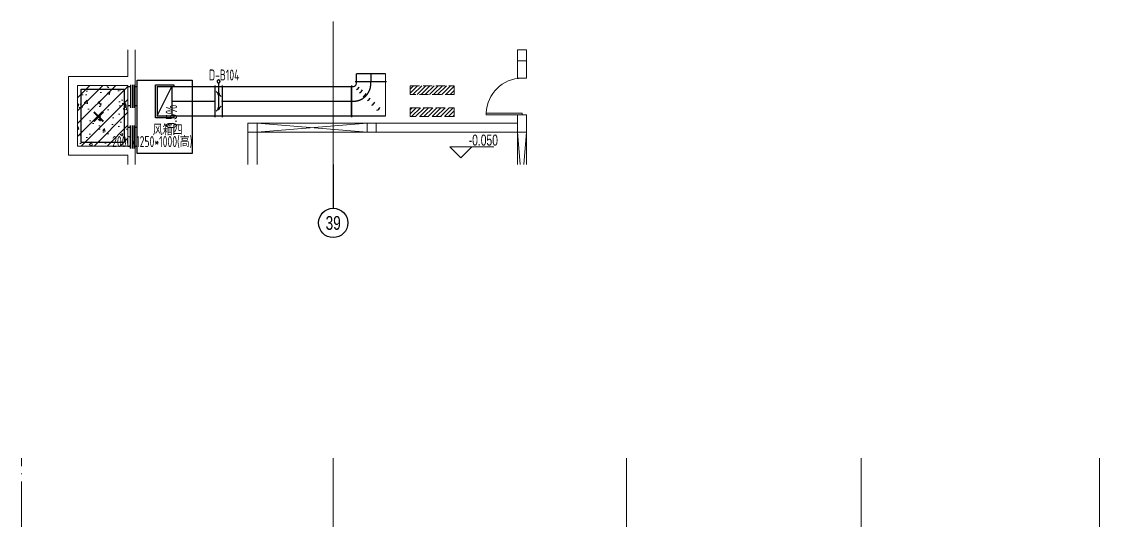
# Model space of a CAD drawing. Extents: x 4 to 13611208, y -605838 to 574722.
# Drawn here: x 13430397 to 13459797, y 207864 to 221470 of the extents above; entities that cross this region are included whole.
import ezdxf
from ezdxf.enums import TextEntityAlignment as Align

# ---------------------------------------------------------------- set-up
doc = ezdxf.new("R2010")
doc.units = 0
doc.header["$LTSCALE"] = 1000
doc.header["$MEASUREMENT"] = 0
for name, pattern in [('CENTER2', [28.575, 19.05, -3.175, 3.175, -3.175]), ('DASH', [0.35, 0.25, -0.1]), ('DOTE', [2.42, 2, -0.2, 0.02, -0.2])]:
    doc.linetypes.add(name, pattern=pattern)
for name, color, linetype in [('AXIS', 3, 'Continuous'), ('AXIS_TEXT', 7, 'Continuous'), ('DUCT-K-P中心线', 5, 'CENTER2'), ('DUCT-K-P标注', 7, 'Continuous'), ('DUCT-K-P法兰', 2, 'Continuous'), ('DUCT-K-P管', 191, 'Continuous'), ('DUCT-K-P管端线', 2, 'Continuous'), ('DUCT-K-P管设备', 7, 'Continuous'), ('DUCT-K-P阀门', 7, 'Continuous')]:
    doc.layers.add(name, color=color, linetype=linetype)
doc.layers.add('建筑底图', color=8, linetype='Continuous', lineweight=13)
doc.styles.add('67', font='gbenor.shx', dxfattribs={"width": 0.7, "bigfont": 'hztxt.shx'})
doc.styles.add('C', font='HZTXT_E', dxfattribs={"width": 0.7, "bigfont": 'HZTXT'})
doc.styles.add('COMPLEX', font='hztxt_e.shx', dxfattribs={"width": 0.6, "bigfont": 'HZTXT.shx'})
pattern_1 = [(45, (793255.256, 29409.05), (-56.12660076, 56.12660076), [])]

# ---------------------------------------------------------------- blocks, each defined once
blk = doc.blocks.new('$DorLib2D$00000001')
for p, q in [((0.45, 0.975), (0.5, 0.975)), ((0.45, 0), (0.45, 0.975)), ((0.5, 0), (0.5, 0.975)), ((0.5, 0), (0.45, 0))]:
    blk.add_line(p, q)
at = {"lineweight": 13}
blk.add_arc((0.475, 0), 0.975, 91.4693, 180, dxfattribs=at)
blk = doc.blocks.new('_FZH')
blk.add_lwpolyline([(-0.5, -0.5), (0.5, -0.5), (0.5, 0.5), (-0.5, 0.5)], close=True)
blk = doc.blocks.new('_AXISO')
blk.add_circle((0, 0), 0.5)
at = {"layer": 'AXIS_TEXT', "style": 'COMPLEX', "width": 1.041667}
blk.add_attdef('A', text='', height=0.56, dxfattribs=at).set_placement((-0.25, -0.28), (0.25, -0.28), align=Align.FIT)

msp = doc.modelspace()

# ---------------------------------------------------------------- hatches: boundary and pattern name
at = {"layer": '建筑底图'}
h = msp.add_hatch(dxfattribs=at)
h.set_pattern_fill('钢筋混凝土', color=8, scale=100, style=0)
h.set_pattern_definition([(45, (0, 30514.47), (-176.7766953, 176.7766953), []), (50, (0, 30514.5), (717.260183, -62.752135), [75, -825]), (355, (0, 30514.5), (-138.751334, 752.192134), [60, -660]), (100.4514, (59.8, 30509.24), (578.50938, 689.439542), [63.74019, -701.142112]), (46.1842, (0, 30714.5), (1067.24105, -165.519014), [112.5, -1237.5]), (96.6356, (88.9, 30700.7), (934.662706, 974.11787), [95.61029, -1051.713]), (351.1842, (0, 30714.5), (934.661945, 974.1186), [90, -990]), (21, (100, 30664.5), (596.907052, -402.61889), [75, -825]), (326, (100, 30664.5), (243.31533, 725.150045), [60, -660]), (71.4514, (149.74, 30630.9), (840.22263, 322.530497), [63.74019, -701.142112]), (37.5, (0, 30514.47), (12.1598553, 332.893854), [0, -652, 0, -670, 0, -662.5]), (7.5, (0, 30514.47), (263.069537, 394.411712), [0, -382, 0, -637, 0, -252.5]), (327.5, (-223, 30514.47), (533.822436, -22.554872), [0, -250, 0, -780, 0, -1035]), (317.5, (-323, 30514.47), (583.18617, 100.104982), [0, -325, 0, -518, 0, -735])])
h.paths.add_polyline_path([(13433297, 219724.4), (13433297, 218074.4), (13431927, 218074.4), (13431927, 219724.4)])
at = {"layer": '建筑底图', "linetype": 'DASH'}
h = msp.add_hatch(dxfattribs=at)
h.set_pattern_fill('ANSI31', color=8, scale=50, style=0)
h.set_pattern_definition(pattern_1)
h.paths.add_polyline_path([(13440997.4, 219719), (13442197.4, 219719), (13442197.4, 219479), (13440997.4, 219479)])
h = msp.add_hatch(dxfattribs=at)
h.set_pattern_fill('ANSI31', color=8, scale=50, style=0)
h.set_pattern_definition(pattern_1)
h.paths.add_polyline_path([(13440997.4, 219119), (13442197.4, 219119), (13442197.4, 218879), (13440997.4, 218879)])

# ---------------------------------------------------------------- linework, layer by layer
at = {"layer": 'AXIS'}
msp.add_line((13438897.4, 217569), (13438897.4, 216377.5), dxfattribs=at)
at = {"layer": 'DUCT-K-P中心线'}
for p, q in [((13439924.8, 220050.4), (13439924.8, 219826.9)), ((13439924.8, 219776.7), (13439924.8, 219826.7)), ((13434497, 219296.7), (13435671.3, 219296.7)), ((13435871.7, 219296.7), (13439394.6, 219296.7)), ((13439394.8, 219296.7), (13439444.8, 219296.7))]:
    msp.add_line(p, q, dxfattribs=at)
msp.add_arc((13439444.8, 219776.7), 480, 270, 360, dxfattribs=at)
at = {"layer": 'DUCT-K-P标注'}
for points in [[(13433197, 219624.4), (13433197, 218174.4), (13432027, 218174.4), (13432027, 219624.4)], [(13435047, 217874.4), (13433547, 217874.4), (13433547, 219874.4), (13435047, 219874.4)]]:
    msp.add_lwpolyline(points, close=True, dxfattribs=at)
at = {"layer": 'DUCT-K-P法兰'}
for p, q in [((13435671.4, 219726.7), (13435671.4, 218866.7)), ((13435871.6, 219726.7), (13435871.6, 218866.7)), ((13439394.7, 219726.7), (13439394.7, 218866.7)), ((13440354.8, 219826.8), (13439494.8, 219826.8))]:
    msp.add_line(p, q, dxfattribs=at)
at = {"layer": 'DUCT-K-P法兰', "color": 18, "true_color": 0x000000}
for p in [(13439924.8, 219826.9, 3400), (13439924.8, 219826.7, 3400), (13435671.3, 219296.7, 3400), (13435671.5, 219296.7, 3400), (13435871.5, 219296.7, 3400), (13435871.7, 219296.7, 3400), (13439394.6, 219296.7, 3400), (13439394.8, 219296.7, 3400)]:
    msp.add_point(p, dxfattribs=at)
at = {"layer": 'DUCT-K-P管', "const_width": 35}
for points in [[(13439524.8, 220050.4), (13439524.8, 219826.9)], [(13440324.8, 220050.4), (13439524.8, 220050.4)], [(13440324.8, 219826.9), (13440324.8, 220050.4)], [(13435671.3, 219696.7), (13434497, 219696.7)], [(13434497, 219696.7), (13434497, 218896.7)], [(13435671.3, 218896.7), (13435671.3, 219696.7)], [(13435671.5, 219696.7), (13435871.5, 219696.7)], [(13439394.6, 219696.7), (13435871.7, 219696.7)], [(13435871.7, 219696.7), (13435871.7, 218896.7)], [(13439394.6, 218896.7), (13439394.6, 219696.7)], [(13439444.8, 219696.7), (13439394.8, 219696.7)], [(13439524.8, 219826.9), (13440324.8, 219826.9)], [(13439524.8, 219826.7), (13439524.8, 219776.7)], [(13440324.8, 218896.7), (13440324.8, 219826.7)], [(13434497, 218896.7), (13435671.3, 218896.7)], [(13435871.5, 218896.7), (13435671.5, 218896.7)], [(13435871.7, 218896.7), (13439394.6, 218896.7)], [(13439394.8, 218896.7), (13440324.8, 218896.7)]]:
    msp.add_lwpolyline(points, dxfattribs=at)
at = {"layer": 'DUCT-K-P管', "elevation": 3400}
for points in [[(13434547, 218896.7), (13434547, 218846.7), (13434047, 218846.7), (13434047, 219746.7), (13434547, 219746.7), (13434547, 219696.7)], [(13434097, 218896.7), (13434497, 219696.7)]]:
    msp.add_lwpolyline(points, dxfattribs=at)
at = {"layer": 'DUCT-K-P管', "const_width": 35, "elevation": 3400}
msp.add_lwpolyline([(13434097, 218896.7), (13434097, 219696.7), (13434497, 219696.7), (13434497, 218896.7)], close=True, dxfattribs=at)
at = {"layer": 'DUCT-K-P管', "extrusion": (0, 0, -1), "const_width": 35}
msp.add_lwpolyline([(-13439524.8, 219776.7, 0.4142136), (-13439444.8, 219696.7)], format="xyb", dxfattribs=at)
at = {"layer": 'DUCT-K-P管', "color": 18, "true_color": 0x000000}
for p in [(13439924.8, 219826.7, 3400), (13439394.8, 219296.7, 3400)]:
    msp.add_point(p, dxfattribs=at)
at = {"layer": 'DUCT-K-P管端线'}
for p, q in [((13435671.5, 219696.7), (13435671.5, 218896.7)), ((13435871.5, 219696.7), (13435871.5, 218896.7)), ((13439394.8, 219696.7), (13439394.8, 218896.7)), ((13440324.8, 219826.7), (13439524.8, 219826.7))]:
    msp.add_line(p, q, dxfattribs=at)
for centre in [(13439444.8, 219776.7), (13439533.2, 219688.4), (13439632.2, 219589.4), (13439745.4, 219476.2), (13439869.1, 219352.5), (13440007, 219214.6)]:
    msp.add_arc(centre, 185, 297, 333, dxfattribs=at)
at = {"layer": 'DUCT-K-P管设备'}
for p, q in [((13433372, 219684.9), (13433297, 219684.9)), ((13433372, 219739.9), (13433372, 219113.7)), ((13433422, 219739.9), (13433422, 219113.7)), ((13433472, 219739.9), (13433472, 219113.7)), ((13433547, 219684.9), (13433472, 219684.9)), ((13433372, 219168.7), (13433297, 219168.7)), ((13433547, 219168.7), (13433472, 219168.7)), ((13433372, 218580.1), (13433297, 218580.1)), ((13433372, 218008.9), (13433372, 218635.1)), ((13433422, 218008.9), (13433422, 218635.1)), ((13433472, 218008.9), (13433472, 218635.1)), ((13433547, 218580.1), (13433472, 218580.1)), ((13433372, 218063.9), (13433297, 218063.9)), ((13433547, 218063.9), (13433472, 218063.9))]:
    msp.add_line(p, q, dxfattribs=at)
msp.add_lwpolyline([(13433547, 219874.4), (13435047, 219874.4), (13435047, 217874.4), (13433547, 217874.4)], close=True, dxfattribs=at)
at = {"layer": 'DUCT-K-P阀门'}
for p, q in [((13435732.4, 219845.1), (13435731.6, 219839.5)), ((13435731.6, 219839.5), (13435731.6, 219834)), ((13435731.6, 219834), (13435732.4, 219828.4)), ((13435733.9, 219850.4), (13435732.4, 219845.1)), ((13435732.4, 219828.4), (13435733.9, 219823.1)), ((13435736.2, 219855.5), (13435733.9, 219850.4)), ((13435733.9, 219823.1), (13435736.2, 219818)), ((13435739.2, 219860.3), (13435736.2, 219855.5)), ((13435736.2, 219818), (13435739.2, 219813.2)), ((13435742.8, 219864.5), (13435739.2, 219860.3)), ((13435739.2, 219813.2), (13435742.8, 219809)), ((13435746.9, 219868.3), (13435742.8, 219864.5)), ((13435742.8, 219809), (13435746.9, 219805.2)), ((13435751.5, 219871.4), (13435746.9, 219868.3)), ((13435746.9, 219805.2), (13435751.5, 219802.1)), ((13435756.5, 219873.8), (13435751.5, 219871.4)), ((13435751.5, 219802.1), (13435756.5, 219799.7)), ((13435761.8, 219875.6), (13435756.5, 219873.8)), ((13435756.5, 219799.7), (13435761.8, 219797.9)), ((13435767.3, 219876.5), (13435761.8, 219875.6)), ((13435761.8, 219797.9), (13435767.3, 219797)), ((13435772.9, 219876.7), (13435767.3, 219876.5)), ((13435767.3, 219797), (13435772.9, 219796.8)), ((13435771.5, 219796.7), (13435771.5, 219696.7)), ((13435771.5, 219696.7), (13435771.5, 219296.7)), ((13435778.5, 219876.1), (13435772.9, 219876.7)), ((13435772.9, 219796.8), (13435778.5, 219797.4)), ((13435783.9, 219874.8), (13435778.5, 219876.1)), ((13435778.5, 219797.4), (13435783.9, 219798.7)), ((13435789.1, 219872.7), (13435783.9, 219874.8)), ((13435783.9, 219798.7), (13435789.1, 219800.8)), ((13435793.9, 219869.9), (13435789.1, 219872.7)), ((13435789.1, 219800.8), (13435793.9, 219803.6)), ((13435798.3, 219866.5), (13435793.9, 219869.9)), ((13435793.9, 219803.6), (13435798.3, 219807)), ((13435802.2, 219862.5), (13435798.3, 219866.5)), ((13435798.3, 219807), (13435802.2, 219811)), ((13435805.4, 219857.9), (13435802.2, 219862.5)), ((13435802.2, 219811), (13435805.4, 219815.5)), ((13435808.1, 219853), (13435805.4, 219857.9)), ((13435805.4, 219815.5), (13435808.1, 219820.5)), ((13435810, 219847.8), (13435808.1, 219853)), ((13435808.1, 219820.5), (13435810, 219825.7)), ((13435811.1, 219842.3), (13435810, 219847.8)), ((13435810, 219825.7), (13435811.1, 219831.2)), ((13435811.5, 219836.7), (13435811.1, 219842.3)), ((13435811.1, 219831.2), (13435811.5, 219836.7)), ((13435841.5, 219426.7), (13435701.5, 219566.7)), ((13435749.7, 219500.8), (13435749.4, 219496.7)), ((13435749.4, 219496.7), (13435749.7, 219492.7)), ((13435750.9, 219504.7), (13435749.7, 219500.8)), ((13435749.7, 219492.7), (13435750.9, 219488.7)), ((13435752.7, 219508.4), (13435750.9, 219504.7)), ((13435750.9, 219488.7), (13435752.7, 219485.1)), ((13435755.2, 219511.7), (13435752.7, 219508.4)), ((13435752.7, 219485.1), (13435755.2, 219481.8)), ((13435758.2, 219514.4), (13435755.2, 219511.7)), ((13435755.2, 219481.8), (13435758.2, 219479.1)), ((13435757.1, 219501), (13435756.6, 219498.2)), ((13435756.6, 219498.2), (13435756.6, 219495.3)), ((13435756.6, 219495.3), (13435757.1, 219492.5)), ((13435758.2, 219503.6), (13435757.1, 219501)), ((13435757.1, 219492.5), (13435758.2, 219489.9)), ((13435761.6, 219516.6), (13435758.2, 219514.4)), ((13435759.7, 219506), (13435758.2, 219503.6)), ((13435758.2, 219489.9), (13435759.7, 219487.5)), ((13435758.2, 219479.1), (13435761.6, 219476.9)), ((13435761.7, 219508.1), (13435759.7, 219506)), ((13435759.7, 219487.5), (13435761.7, 219485.4)), ((13435761.2, 219499.8), (13435760.8, 219497.8)), ((13435760.8, 219497.8), (13435760.8, 219495.7)), ((13435760.8, 219495.7), (13435761.2, 219493.7)), ((13435762, 219501.7), (13435761.2, 219499.8)), ((13435761.2, 219493.7), (13435762, 219491.8)), ((13435765.5, 219518.1), (13435761.6, 219516.6)), ((13435761.6, 219476.9), (13435765.5, 219475.4)), ((13435764, 219509.7), (13435761.7, 219508.1)), ((13435761.7, 219485.4), (13435764, 219483.7)), ((13435763.1, 219503.4), (13435762, 219501.7)), ((13435762, 219491.8), (13435763.1, 219490.1)), ((13435764.5, 219504.9), (13435763.1, 219503.4)), ((13435763.1, 219490.1), (13435764.5, 219488.6)), ((13435766.6, 219510.9), (13435764, 219509.7)), ((13435764, 219483.7), (13435766.6, 219482.6)), ((13435766.2, 219506), (13435764.5, 219504.9)), ((13435764.5, 219488.6), (13435766.2, 219487.4)), ((13435769.5, 219518.8), (13435765.5, 219518.1)), ((13435765.5, 219475.4), (13435769.5, 219474.7)), ((13435768, 219506.9), (13435766.2, 219506)), ((13435766.2, 219487.4), (13435768, 219486.6)), ((13435769.4, 219511.6), (13435766.6, 219510.9)), ((13435766.6, 219482.6), (13435769.4, 219481.9)), ((13435770, 219507.4), (13435768, 219506.9)), ((13435768, 219486.6), (13435770, 219486.1)), ((13435772.2, 219511.7), (13435769.4, 219511.6)), ((13435769.4, 219481.9), (13435772.2, 219481.8)), ((13435773.6, 219518.8), (13435769.5, 219518.8)), ((13435769.5, 219474.7), (13435773.6, 219474.7)), ((13435772, 219507.5), (13435770, 219507.4)), ((13435770, 219486.1), (13435772, 219486)), ((13435771.5, 219496.7), (13435771.5, 219096.7)), ((13435774.1, 219507.2), (13435772, 219507.5)), ((13435772, 219486), (13435774.1, 219486.3)), ((13435775.1, 219511.3), (13435772.2, 219511.7)), ((13435772.2, 219481.8), (13435775.1, 219482.2)), ((13435777.6, 219518.1), (13435773.6, 219518.8)), ((13435773.6, 219474.7), (13435777.6, 219475.4)), ((13435776, 219506.5), (13435774.1, 219507.2)), ((13435774.1, 219486.3), (13435776, 219487)), ((13435777.8, 219510.4), (13435775.1, 219511.3)), ((13435775.1, 219482.2), (13435777.8, 219483.1)), ((13435777.8, 219505.5), (13435776, 219506.5)), ((13435776, 219487), (13435777.8, 219488)), ((13435781.4, 219516.6), (13435777.6, 219518.1)), ((13435777.6, 219475.4), (13435781.4, 219476.9)), ((13435780.2, 219509), (13435777.8, 219510.4)), ((13435779.3, 219504.1), (13435777.8, 219505.5)), ((13435777.8, 219488), (13435779.3, 219489.3)), ((13435777.8, 219483.1), (13435780.2, 219484.5)), ((13435780.6, 219502.5), (13435779.3, 219504.1)), ((13435779.3, 219489.3), (13435780.6, 219490.9)), ((13435782.4, 219507.1), (13435780.2, 219509)), ((13435780.2, 219484.5), (13435782.4, 219486.4)), ((13435781.5, 219500.7), (13435780.6, 219502.5)), ((13435780.6, 219490.9), (13435781.5, 219492.8)), ((13435784.9, 219514.4), (13435781.4, 219516.6)), ((13435781.4, 219476.9), (13435784.9, 219479.1)), ((13435782.1, 219498.8), (13435781.5, 219500.7)), ((13435781.5, 219492.8), (13435782.1, 219494.7)), ((13435782.3, 219496.7), (13435782.1, 219498.8)), ((13435782.1, 219494.7), (13435782.3, 219496.7)), ((13435784.1, 219504.9), (13435782.4, 219507.1)), ((13435782.4, 219486.4), (13435784.1, 219488.6)), ((13435785.5, 219502.3), (13435784.1, 219504.9)), ((13435784.1, 219488.6), (13435785.5, 219491.2)), ((13435787.9, 219511.7), (13435784.9, 219514.4)), ((13435784.9, 219479.1), (13435787.9, 219481.8)), ((13435786.3, 219499.6), (13435785.5, 219502.3)), ((13435785.5, 219491.2), (13435786.3, 219493.9)), ((13435786.5, 219496.7), (13435786.3, 219499.6)), ((13435786.3, 219493.9), (13435786.5, 219496.7)), ((13435790.4, 219508.4), (13435787.9, 219511.7)), ((13435787.9, 219481.8), (13435790.4, 219485.1)), ((13435792.2, 219504.7), (13435790.4, 219508.4)), ((13435790.4, 219485.1), (13435792.2, 219488.7)), ((13435793.3, 219500.8), (13435792.2, 219504.7)), ((13435792.2, 219488.7), (13435793.3, 219492.7)), ((13435793.7, 219496.7), (13435793.3, 219500.8)), ((13435793.3, 219492.7), (13435793.7, 219496.7)), ((13435841.5, 219166.7), (13435701.5, 219026.7)), ((13435749.7, 219100.8), (13435749.4, 219096.7)), ((13435749.4, 219096.7), (13435749.7, 219092.7)), ((13435750.9, 219104.7), (13435749.7, 219100.8)), ((13435749.7, 219092.7), (13435750.9, 219088.7)), ((13435752.7, 219108.4), (13435750.9, 219104.7)), ((13435750.9, 219088.7), (13435752.7, 219085.1)), ((13435755.2, 219111.7), (13435752.7, 219108.4)), ((13435752.7, 219085.1), (13435755.2, 219081.8)), ((13435758.2, 219114.4), (13435755.2, 219111.7)), ((13435755.2, 219081.8), (13435758.2, 219079.1)), ((13435757.1, 219101), (13435756.6, 219098.2)), ((13435756.6, 219098.2), (13435756.6, 219095.3)), ((13435756.6, 219095.3), (13435757.1, 219092.5)), ((13435758.2, 219103.6), (13435757.1, 219101)), ((13435757.1, 219092.5), (13435758.2, 219089.9)), ((13435761.6, 219116.6), (13435758.2, 219114.4)), ((13435759.7, 219106), (13435758.2, 219103.6)), ((13435758.2, 219089.9), (13435759.7, 219087.5)), ((13435758.2, 219079.1), (13435761.6, 219076.9)), ((13435761.7, 219108.1), (13435759.7, 219106)), ((13435759.7, 219087.5), (13435761.7, 219085.4)), ((13435761.2, 219099.8), (13435760.8, 219097.8)), ((13435760.8, 219097.8), (13435760.8, 219095.7)), ((13435760.8, 219095.7), (13435761.2, 219093.7)), ((13435762, 219101.7), (13435761.2, 219099.8)), ((13435761.2, 219093.7), (13435762, 219091.8)), ((13435765.5, 219118.1), (13435761.6, 219116.6)), ((13435761.6, 219076.9), (13435765.5, 219075.4)), ((13435764, 219109.7), (13435761.7, 219108.1)), ((13435761.7, 219085.4), (13435764, 219083.7)), ((13435763.1, 219103.4), (13435762, 219101.7)), ((13435762, 219091.8), (13435763.1, 219090.1)), ((13435764.5, 219104.9), (13435763.1, 219103.4)), ((13435763.1, 219090.1), (13435764.5, 219088.6)), ((13435766.6, 219110.9), (13435764, 219109.7)), ((13435764, 219083.7), (13435766.6, 219082.6)), ((13435766.2, 219106), (13435764.5, 219104.9)), ((13435764.5, 219088.6), (13435766.2, 219087.4)), ((13435769.5, 219118.8), (13435765.5, 219118.1)), ((13435765.5, 219075.4), (13435769.5, 219074.7)), ((13435768, 219106.9), (13435766.2, 219106)), ((13435766.2, 219087.4), (13435768, 219086.6)), ((13435769.4, 219111.6), (13435766.6, 219110.9)), ((13435766.6, 219082.6), (13435769.4, 219081.9)), ((13435770, 219107.4), (13435768, 219106.9)), ((13435768, 219086.6), (13435770, 219086.1)), ((13435772.2, 219111.7), (13435769.4, 219111.6)), ((13435769.4, 219081.9), (13435772.2, 219081.8)), ((13435773.6, 219118.8), (13435769.5, 219118.8)), ((13435769.5, 219074.7), (13435773.6, 219074.7)), ((13435772, 219107.5), (13435770, 219107.4)), ((13435770, 219086.1), (13435772, 219086)), ((13435774.1, 219107.2), (13435772, 219107.5)), ((13435772, 219086), (13435774.1, 219086.3)), ((13435775.1, 219111.3), (13435772.2, 219111.7)), ((13435772.2, 219081.8), (13435775.1, 219082.2)), ((13435777.6, 219118.1), (13435773.6, 219118.8)), ((13435773.6, 219074.7), (13435777.6, 219075.4)), ((13435776, 219106.5), (13435774.1, 219107.2)), ((13435774.1, 219086.3), (13435776, 219087)), ((13435777.8, 219110.4), (13435775.1, 219111.3)), ((13435775.1, 219082.2), (13435777.8, 219083.1)), ((13435777.8, 219105.5), (13435776, 219106.5)), ((13435776, 219087), (13435777.8, 219088)), ((13435781.4, 219116.6), (13435777.6, 219118.1)), ((13435777.6, 219075.4), (13435781.4, 219076.9)), ((13435780.2, 219109), (13435777.8, 219110.4)), ((13435779.3, 219104.1), (13435777.8, 219105.5)), ((13435777.8, 219088), (13435779.3, 219089.3)), ((13435777.8, 219083.1), (13435780.2, 219084.5)), ((13435780.6, 219102.5), (13435779.3, 219104.1)), ((13435779.3, 219089.3), (13435780.6, 219090.9)), ((13435782.4, 219107.1), (13435780.2, 219109)), ((13435780.2, 219084.5), (13435782.4, 219086.4)), ((13435781.5, 219100.7), (13435780.6, 219102.5)), ((13435780.6, 219090.9), (13435781.5, 219092.8)), ((13435784.9, 219114.4), (13435781.4, 219116.6)), ((13435781.4, 219076.9), (13435784.9, 219079.1)), ((13435782.1, 219098.8), (13435781.5, 219100.7)), ((13435781.5, 219092.8), (13435782.1, 219094.7)), ((13435782.3, 219096.7), (13435782.1, 219098.8)), ((13435782.1, 219094.7), (13435782.3, 219096.7)), ((13435784.1, 219104.9), (13435782.4, 219107.1)), ((13435782.4, 219086.4), (13435784.1, 219088.6)), ((13435785.5, 219102.3), (13435784.1, 219104.9)), ((13435784.1, 219088.6), (13435785.5, 219091.2)), ((13435787.9, 219111.7), (13435784.9, 219114.4)), ((13435784.9, 219079.1), (13435787.9, 219081.8)), ((13435786.3, 219099.6), (13435785.5, 219102.3)), ((13435785.5, 219091.2), (13435786.3, 219093.9)), ((13435786.5, 219096.7), (13435786.3, 219099.6)), ((13435786.3, 219093.9), (13435786.5, 219096.7)), ((13435790.4, 219108.4), (13435787.9, 219111.7)), ((13435787.9, 219081.8), (13435790.4, 219085.1)), ((13435792.2, 219104.7), (13435790.4, 219108.4)), ((13435790.4, 219085.1), (13435792.2, 219088.7)), ((13435793.3, 219100.8), (13435792.2, 219104.7)), ((13435792.2, 219088.7), (13435793.3, 219092.7)), ((13435793.7, 219096.7), (13435793.3, 219100.8)), ((13435793.3, 219092.7), (13435793.7, 219096.7))]:
    msp.add_line(p, q, dxfattribs=at)
at = {"layer": '建筑底图', "color": 8}
for p, q in [((13433297, 219974.4), (13433297, 220697)), ((13431677, 219974.4), (13433297, 219974.4)), ((13431677, 217824.4), (13431677, 219974.4)), ((13436572.6, 217571), (13436572.6, 218449)), ((13436822.6, 218699), (13439822.6, 218449)), ((13439822.6, 218699), (13436822.6, 218449)), ((13436822.6, 217571), (13436822.6, 218449)), ((13440072.6, 218699), (13443922.4, 218699)), ((13440072.6, 218449), (13443922.4, 218449)), ((13433297, 217824.4), (13431677, 217824.4)), ((13433297, 217571), (13433297, 217824.4)), ((13433497, 217571), (13433497, 217674.4))]:
    msp.add_line(p, q, dxfattribs=at)
at = {"layer": '建筑底图'}
for p, q in [((13442376.6, 217753.7), (13442076.6, 218053.7)), ((13442076.6, 218053.7), (13443282.7, 218053.7)), ((13442376.6, 217753.7), (13442676.6, 218053.7))]:
    msp.add_line(p, q, dxfattribs=at)
at = {"layer": '建筑底图', "color": 8, "linetype": 'DOTE'}
for p, q in [((13430397.4, 182726.1), (13430397.4, 209559.5)), ((13438897.4, 209559.5), (13438897.4, 182726.1)), ((13446897.4, 209559.5), (13446897.4, 163209.5)), ((13453297.4, 209559.5), (13453297.4, 163209.5)), ((13459797.4, 209559.5), (13459797.4, 163209.5))]:
    msp.add_line(p, q, dxfattribs=at)
at = {"layer": '建筑底图', "color": 8, "linetype": 'CENTER2'}
msp.add_lwpolyline([(13438897.4, 217569), (13438897.4, 221469.5)], dxfattribs=at)
at = {"layer": '建筑底图', "color": 8}
for points in [[(13433497, 217674.4), (13433497, 220697)], [(13444172.4, 220399), (13444172.3, 220695), (13443922.3, 220695), (13443922.3, 220399)], [(13444172.4, 217571), (13444172.4, 218449), (13443922.4, 218449), (13443922.4, 217571)], [(13443922.4, 218449), (13443996.2, 217571)], [(13444098.6, 217571), (13444172.4, 218449)]]:
    msp.add_lwpolyline(points, dxfattribs=at)
for points in [[(13433297, 219724.4), (13433297, 218074.4), (13431927, 218074.4), (13431927, 219724.4)], [(13436822.6, 218449), (13439822.6, 218449), (13439822.6, 218699), (13436822.6, 218699)]]:
    msp.add_lwpolyline(points, close=True, dxfattribs=at)
at = {"layer": '建筑底图', "color": 8, "linetype": 'DASH'}
for points in [[(13440997.4, 219719), (13442197.4, 219719), (13442197.4, 219479), (13440997.4, 219479)], [(13440997.4, 219119), (13442197.4, 219119), (13442197.4, 218879), (13440997.4, 218879)]]:
    msp.add_lwpolyline(points, close=True, dxfattribs=at)
at = {"layer": '建筑底图', "color": 8, "linetype": 'ByBlock', "const_width": 50, "elevation": -0.1}
for points in [[(13432366.4, 219004.9), (13432627.6, 218743.7)], [(13432627.6, 219004.9), (13432366.4, 218743.7)]]:
    msp.add_lwpolyline(points, dxfattribs=at)

# ---------------------------------------------------------------- block references
at = {"layer": 'AXIS'}
ref = msp.add_blockref('_AXISO', (13438897.4, 215977.5), dxfattribs=dict(at, xscale=800, yscale=800, zscale=2400))
ref.add_attrib('A', '39', dxfattribs={"layer": 'AXIS_TEXT', "ltscale": 3, "height": 376.7, "style": 'C', "width": 0.855556}).set_placement((13438690.2, 215789.2), (13439104.5, 215789.2), align=Align.FIT)
at = {"layer": '建筑底图', "color": 8}
for p, xscale, yscale, zscale in [((13444047.4, 220161.5), 250.0000002477318, 474.99999989965, 474.99999989965), ((13444047.4, 218686.5), 250.0000002477318, 474.99999989965, 474.99999989965), ((13436697.6, 218574), 250, 250, 250), ((13439947.6, 218574), 250, 250, 250)]:
    msp.add_blockref('_FZH', p, dxfattribs=dict(at, xscale=xscale, yscale=yscale, zscale=zscale))
at = {"layer": '建筑底图', "color": 8, "xscale": 1000, "yscale": -1000, "zscale": 1000, "rotation": 270}
msp.add_blockref('$DorLib2D$00000001', (13444047.4, 219424), dxfattribs=at)

# ---------------------------------------------------------------- texts
at = {"layer": 'DUCT-K-P标注', "style": '67', "width": 0.75}
for s, p in [('D-B104', (13435509.8, 219862.6, 7400)), ('风箱四', (13433977.1, 218367.6, 7715)), ('2000*1250*1000(高)', (13432867.1, 218046.5, 7715))]:
    msp.add_text(s, height=300, dxfattribs=at).set_placement(p)
at = {"layer": '建筑底图', "style": 'C', "width": 0.7}
msp.add_text('0.5%%%', height=300, rotation=90, dxfattribs=at).set_placement((13434633.3, 218558.2))
msp.add_text('-0.050', height=300, dxfattribs=at).set_placement((13442594.4, 218086.7))

doc.saveas('drawing.dxf')
